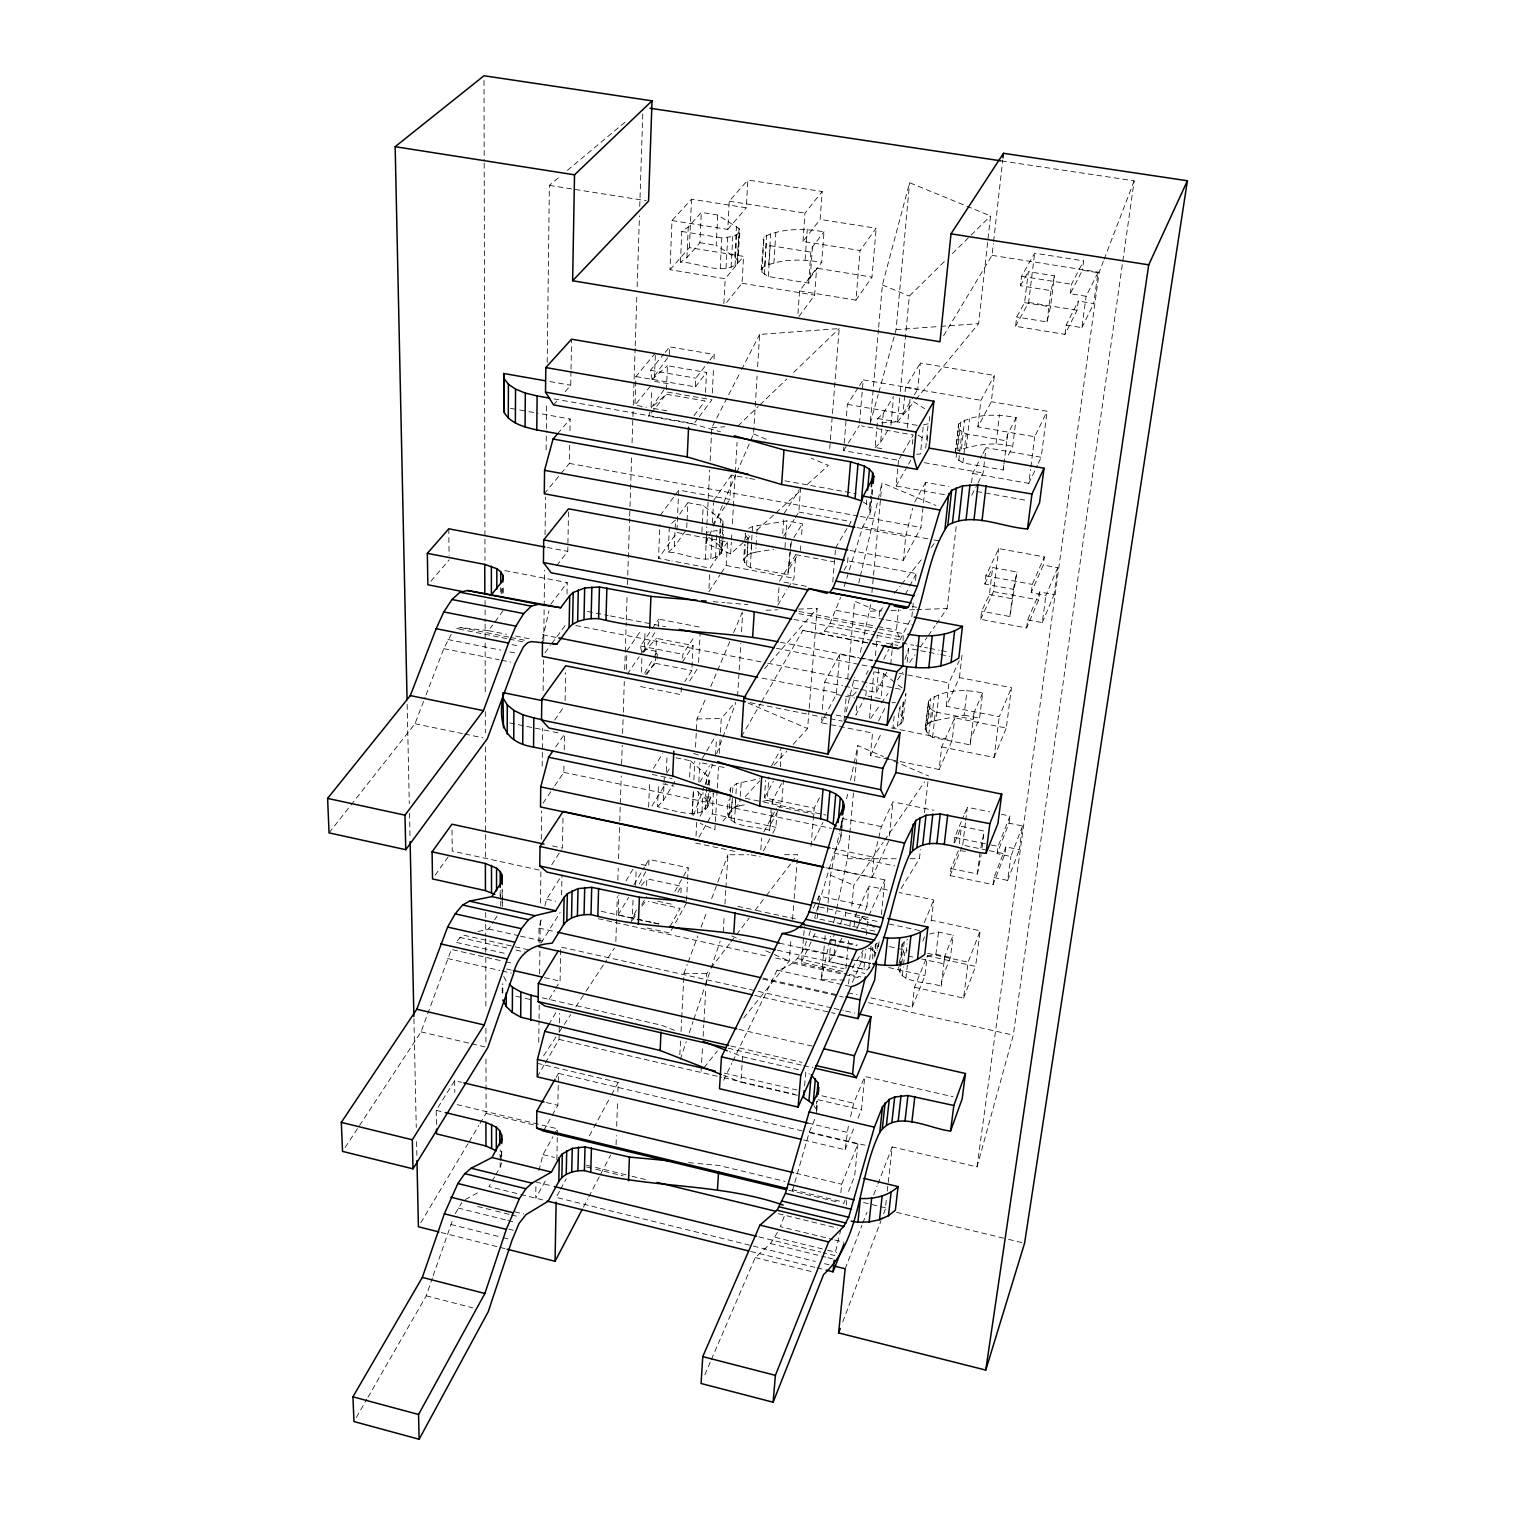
<?xml version="1.0" encoding="UTF-8"?>
<svg xmlns="http://www.w3.org/2000/svg" width="1515" height="1515" viewBox="0 0 1515 1515"><rect width="100%" height="100%" fill="white"/><g stroke="black" fill="none" stroke-linecap="round" stroke-linejoin="round"><path stroke-width="0.75" stroke-dasharray="5 3.75" d="M500.158 896.463L500.177 889.665M500.707 592.1L500.726 587.593M495.708 1174.901L500.196 1167.08L500.196 1162.781M500.196 1160.623L500.234 1149.847M500.707 906.084L500.707 901.539M500.707 899.266L500.726 890.176M501.314 593.766L501.332 586.987M501.541 1156.191L501.56 1149.09M502.147 902.599L502.166 889.002M502.866 593.35L502.866 586.589M501.73 1156.399L501.749 1149.942M502.204 993.045L502.222 983.917M502.317 906.671L502.336 902.126M502.336 899.853L502.355 890.782M503.075 592.498L503.075 587.971M502.81 993.082L502.828 983.936M872.735 959.033L872.773 947.405M903.148 640.58L903.224 633.649L875.367 628.308M535.893 1186.643L535.761 1198.251L546.877 1177.988M538.867 942.065L539.018 928.07L541.953 916.973M542.522 639.084L548.998 610.829M538.753 1042.339L539.018 1021.091M539.056 1018.743L539.226 1004.578M539.605 973.88L539.965 945.549M539.984 943.182L540.287 919.586M540.495 903.054L540.893 870.008M541.272 839.31L541.631 810.98M542.181 766.135L542.654 728.355M543.128 690.594L543.506 659.896M543.734 641.015L544.605 570.189M545.059 534.776L545.514 496.996M546.101 449.785L546.347 430.904M546.366 428.537L546.688 402.573M547.199 362.445L549.377 185.379L560.19 176.365M556.876 1159.77L557.274 1137.632M557.312 1135.417L557.425 1128.789L457.208 1104.624M552.274 1115.191L557.861 1105.306L558.429 1073.359L804.938 1131.535M545.267 1063.038L559.035 1039.385L559.508 1013.346M555.702 988.443L560.077 981.133L560.683 946.951L756.042 990.867M561.629 895.005L561.97 875.045M562.993 818.308L562.463 848.116L550.949 845.616M554.755 785.812L563.826 772.347L563.978 763.371M564.224 749.906L564.508 734.188L555.437 747.331M565.095 700.593L565.606 672.736M567.008 594.013L567.216 582.593L504.703 570.549M556.706 565.644L567.784 551.384L568.504 511.18M544.283 493.776L569.356 463.401L569.697 444.69M569.943 430.677L570.151 418.992L540.325 413.671M565.152 391.646L570.757 385.246L571.004 371.421M571.041 369.13L571.572 339.19M615.847 941.459L616.624 917.825M616.7 915.458L617.306 896.558M617.836 880.007L618.234 868.19M618.537 858.74L619.692 823.289M619.768 820.922L621.226 776.021M621.605 764.204L622.229 745.285M622.608 733.468L623.233 714.569M623.309 712.202L624.294 681.485M624.691 669.668L626.225 622.4M626.301 620.033L627.153 594.032M627.456 584.582L627.683 577.499M627.759 575.132L629.615 518.414M629.691 516.047L629.918 508.945M629.994 506.597L631.603 456.962M632.058 442.778L633.213 407.327M633.289 404.959L634.065 381.326M634.141 378.958L635.145 348.242M635.221 345.874L636.83 296.239M637.133 286.789L639.444 215.888M639.747 206.438L642.909 109.535M659.025 923.961L618.196 914.946L618.859 894.911M626.282 669.251L626.812 653.249M655.408 353.052L635.921 376.534L634.974 405.187L651.374 384.98M616.075 1144.734L616.378 1135.511M616.7 1126.27L617.571 1100.856M617.893 1091.614L618.215 1082.373L538.488 1063.587M633.005 900.27L632.342 918.071L630.391 924.302M641.356 672.243L641.943 656.241M666.884 410.792L651.052 408.008L651.696 390.378M635.599 885.442L636.167 870.008M640.466 654.783L644.386 648.969L645.068 630.884M655.313 355.4L654.347 381.326L668.229 383.731M648.628 807.097L649.67 781.096M669.725 560.512L658.533 558.391L659.877 524.493M670.028 269.708L689.382 247.627L743.562 256.376L725.174 278.741L670.028 269.708L671.978 220.546L691.522 199.185L746.289 207.801L747.861 180.02L822.172 191.515L820.145 219.429L802.988 241.434L860.047 250.524L876.162 228.235L820.145 219.429M646.583 885.404L646.848 878.776L681.258 886.237L680.936 892.884M645.428 674.383L655.484 663.343L655.749 656.525M655.843 654.253L656.487 638.345L693.094 645.523L691.863 670.558L684.837 681.617M666.449 389.791L667.414 365.74L706.52 372.463L705.327 396.57M687.602 879.628L688.208 867.849L648.988 859.384L648.723 866.05L638.459 863.834M657.093 658.93L657.396 651.526L644.386 648.969M658.4 626.661L658.703 619.124L700.403 627.229M714.02 359.017L714.247 354.472L669.706 346.897L669.365 355.438L652.113 379.337L650.446 370.323L663.778 354.093M709.304 787.781C716.084 825.58 679.818 812.097 657.548 806.662L658.552 782.99M722.863 541.575L721.613 553.126C706.994 567.046 685.007 552.293 668.266 552.18L669.403 525.326M680.462 262.209L681.769 231.473L688.246 227.004L701.312 212.384L717.731 214.978L739.055 228.538L739.983 230.81L737.502 263.686C720.78 275.844 698.661 262.114 680.462 262.209L686.901 257.645L699.911 242.722L701.312 212.384M657.548 806.662L663.286 800.659L664.309 777.062M668.266 552.18L674.327 546.782L675.501 520.005L670.918 524.001M686.901 257.645L688.246 227.004M666.354 771.476L667.073 755.095M676.959 530.155L678.72 490.084L729.908 499.439L731.272 475.142L747.444 478.058M689.382 247.627L691.522 199.185M686.977 522.599L686.655 529.246L674.327 546.782M687.071 520.403L687.886 502.696L703.225 505.499L722.996 521.103L722.712 533.015M681.314 687.147L680.974 694.646L639.008 686.238M682.678 658.135L682.848 654.328L694.135 636.906M635.921 376.534L695.366 386.855L695.764 378.163L708.566 361.763M689.647 777.176L690.48 760.757L676.088 757.784M701.899 532.087L703.225 505.499M738.297 261.432L734.813 256.944L716.216 245.335L717.731 214.978M686.522 900.819L687.488 881.976M698.623 662.415L700.176 631.925M712.296 393.029L713.546 368.088M679.837 1054.762L680.557 1040.786M681.03 1031.469L681.617 1019.822M681.75 1017.493L684.004 973.255L687.261 964.468M692.071 815.089L693.264 791.644M693.87 779.922L694.817 761.174M695.536 747.103L696.976 718.981L706.142 697.392M749.868 536.518L730.666 553.903L705.933 543.412L706.179 538.677M706.293 536.329L706.785 526.86M706.899 524.493L709.683 470.123M710.156 460.674L711.842 427.59L740.513 371.705M692.336 813.991L693.548 790.3M705.365 559.168L706.501 536.764M720.212 268.685L721.784 237.874L732.768 236.492L736.726 234.939L739.983 230.81M696.01 836.034L696.749 822.039M697.468 813.328L698.604 791.815M698.851 781.967L699.854 762.5M709.702 574.621L708.793 591.948L719.966 574.943M710.819 558.618L712.107 533.981M712.41 522.845L713.451 502.715M723.867 303.72L725.174 278.741M726.026 268.288L727.654 237.495M671.978 220.546L727.768 229.428L729.245 201.211L747.861 180.02M701.956 811.889L702.998 792.534M715.591 557.35L717.031 530.496L706.729 532.276M731.12 267.246L732.768 236.492M708.395 804.295L705.422 798.632L705.687 793.917M706.198 784.505L706.71 775.074L690.48 760.757M722.371 550.513L719.17 545.324L720.25 525.288M720.382 523.073L720.61 518.622M734.813 256.944L736.46 226.379M705.441 809.786L706.615 788.292M719.284 555.475L720.382 535.344M720.496 533.11L720.742 528.621M735.059 265.674L736.726 234.939M707.638 801.378L708.016 794.296M708.547 784.865L708.925 777.801L706.71 775.074M721.538 547.843L722.144 536.689M722.276 534.473L722.996 521.103M737.369 259.141L739.055 228.538M707.657 807.173L708.698 788.292M721.613 553.126L722.219 541.953M737.502 263.686L739.187 232.988M709.437 785.414L708.925 777.801M722.996 539.359L723.488 530.42M698.964 837.208L712.22 813.896L713.395 793.103L700.082 816.263M715.516 755.587L716.462 738.449M721.216 573.049L726.196 565.493L727.522 541.953L676.864 532.504L658.533 558.391M726.575 302.489L742.047 283.248L743.562 256.376M701.104 1071.294L702.581 1045.71M703.111 1036.393L703.774 1024.765M703.907 1022.455L705.895 987.553M706.028 985.242L706.691 973.596L709.531 969.884M717.163 790.357L714.91 829.766L700.233 823.403M717.296 788.046L718.489 767.177M719.284 753.258L720.345 734.718M720.477 732.408L721.254 718.489L735.173 702.524M730.666 553.903L731.328 542.275M731.461 539.946L731.859 532.977M732.389 523.679L735.173 474.82M735.305 472.51L737.048 442.266M771.987 812.57L769.658 830.277C749.679 824.33 719.076 829.652 729.226 799.522M791.36 541.499L787.876 574.715L750.247 567.633L746.592 565.36L743.676 560.039L744.622 544.377M744.755 542.143L745.285 533.185L745.569 542.597M761.174 269.916L763.996 236.965C781.835 227.856 804.598 228.519 823.99 231.795L821.736 262.322L810.241 277.681L808.65 283.097L768.294 276.525L761.931 272.264L762.14 267.682C779.752 258.421 802.477 259.008 821.736 262.322M728.923 817.57L730.363 793.879M730.382 792.364L730.647 788.065L736.593 783.539L759.64 778.691M744.357 562.766L745.437 544.832M761.931 272.264L763.996 236.965M723.223 932.236L724.227 915.799M724.946 904.057L725.799 889.987M725.931 887.639L727.939 854.763L748.846 854.744M737.597 696.199L740.816 643.269M741.517 631.774L742.634 613.348M736.745 472.585L753.561 433.953L757.083 376.099M757.633 366.838L759.621 334.436L839.196 328.566L829.5 451.243M728.317 814.578L731.556 809.161L731.991 802.06M732.559 792.629L732.995 785.546M743.676 560.039L747.065 555.134L747.615 546.195M747.747 543.961L748.296 535.041M764.753 265.731L766.628 235.052M731.006 820.391L732.465 796.701M746.592 565.36L748.24 538.431L745.986 535.874M764.374 274.518L766.268 243.688L763.03 239.143M731.556 809.161L735.135 807.135L736.593 783.539M747.065 555.134L750.853 553.335L752.519 526.557L786.834 520.876L802.42 523.736L801.435 537.086M768.768 264.216L770.68 233.575M734.415 822.853L735.873 799.125M750.247 567.633L751.629 545.173M768.294 276.525L770.226 245.638L766.268 243.688M735.135 807.135L739.661 805.791L740.115 798.727M740.267 796.36L741.157 782.213M750.853 553.335L755.682 552.161L755.947 547.691M756.099 545.457L756.667 536.537M756.799 534.322L757.367 525.402M773.9 263.269L775.832 232.647M797.307 1095.326L740.854 1082.165L742.596 1056.75L729.472 1051.656M760.814 849.82L761.628 838.117M819.52 797.704L814.18 808.158L764.412 797.799L765.624 780.452M778.975 587.763L777.782 605.148L787.061 589.789M782.725 533.602L783.823 517.903M797.969 313.719L799.56 290.918L816.604 268.174L871.977 277.131L876.162 228.235M802.988 241.434L804.938 213.104L822.172 191.515M762.651 801.321L767.234 800.431L768.881 776.911M784.959 547.54L786.834 520.876M805.147 259.652L807.268 229.163M769.658 830.277L771.192 808.688M787.876 574.715L790.849 543.582M808.65 283.097L810.847 252.153L812.438 246.85L823.99 231.795M772.593 803.954L772.896 799.655L783.501 779.941L781.778 803.461L779.657 807.438M810.241 277.681L812.438 246.85M772.783 833.212L775.907 827.304L776.911 813.404M780.301 766.704L781.57 749.527M788.217 587.877L794.03 578.294L795.735 554.679L833.97 561.8M795.337 517.619L798.841 512.032L800.621 487.66M798.954 316.502L814.634 295.141L816.604 268.174M800.45 550.418L800.791 545.968M743.714 1018.004L789.258 961.04L790.887 940.247M792.534 919.435L793.993 900.933M794.182 898.622L797.288 859.327M793.216 744.301L807.609 728.582L809.029 710.516M809.218 708.263L817.096 608.443L798.519 609.087M842.776 971.361L801.511 962.214L803.537 937.615M803.726 935.38L804.446 926.441M811.055 846.203L814.18 808.158M888.718 759.261L870.386 755.549L872.526 733.071L821.206 722.769L821.584 718.261M822.323 709.266L824.539 682.242L839.764 654.328L872.204 660.635M832.777 582.082L834.841 557.047M835.03 554.774L835.39 550.21M901.936 454.5L898.547 460.352L843.59 450.637L846.26 418.254M846.449 415.924L847.396 404.372L858.342 387.404M799.56 290.918L855.956 300.159L860.047 250.524M817.21 918.223L818.536 902.694M818.725 900.478L819.104 896.047L866.959 906.368L868.966 886.086L887.468 890.044M824.444 716.69L836.337 694.4L839.764 654.328M848.021 557.577L847.453 564.319L844.139 570.076M859.497 423.253L863.209 379.867L917.787 389.185L920.344 362.994L994.37 375.455L991.34 401.721L977.876 426.908L1034.707 436.737L1047.111 411.228L991.34 401.721M804.598 1085.819L805.791 1071.919L809.408 1073.927M844.84 980.053L821.282 979.675L824.558 942.519M824.766 940.209L825.164 935.55M827.209 912.333L827.815 905.364M828.023 903.054L830.466 875.178L839.272 833.534M844.044 720.875L846.317 695.063M847.756 678.625L854.574 601.152L879.552 611.757L879.117 616.378M870.405 421.151L878.454 329.569M878.662 327.202L882.374 284.934L909.606 182.709L990.564 215.944L978.652 323.604L915.496 400.017M844.177 586.57L862.755 526.879L870.67 511.237L866.372 504.003L866.769 499.363M816.585 1112.9L816.339 1101.462M840.958 826.565L841.564 819.729M869.515 507.544L870.557 495.954M846.449 965.377L829.065 961.533L831.072 939.149L834.86 934.338M881.749 448.629L875.121 447.474L877.715 418.5L883.283 413.349L893.585 396.532M816.282 1110.306L817.115 1101.007M841.885 923.961L814.597 918.014L833.951 853.059L840.598 839.367L842.226 821.092M869.724 514.835L871.39 496.219M871.598 493.89L872.015 489.231M816.793 1110.571L817.627 1101.291M843.173 817.039L840.598 839.367M870.67 511.237L871.92 497.299M872.129 494.988L872.754 488M829.065 961.533L834.102 955.075L835.731 937.198M856.732 705.839L855.899 715.042L864.838 697.658M875.121 447.474L880.651 442.229L881.863 428.897M882.071 426.681L883.283 413.349M836.583 908.943L847.434 858.74L849.593 835.182M849.82 832.833L853.494 792.762M854.593 780.982L855.88 766.836M856.108 764.488L857.831 745.626L883.567 756.667M860.387 652.34L870.841 604.201M871.92 592.535L881.995 482.831L935.948 505.499M878.833 392.215L896.085 329.645L909.606 182.709M845.351 916.386L845.749 911.954L843.836 916.102M865.822 695.726L866.675 686.598M890.934 425.147L893.377 398.729M845.938 968.502L848.552 940.758M849.858 926.896L850.502 919.946M851.809 906.084L853.778 885.271L883.169 842.34M869.534 718.072L873.89 671.846M875.424 655.673L877.374 634.861M881.56 422.818L897.467 421.852L900.099 393.9M900.308 391.571L909.322 296.088L945.796 260.107M848.608 983.917L849.442 975.092M854.157 925.684L855.028 916.594L857.812 910.496M860.615 689.363L876.409 692.469L878.624 669.27M944.394 494.666L896.085 486.012L898.547 460.352M847.396 404.372L902.959 413.974L905.497 387.423L920.344 362.994M859.27 923.942L859.933 917.295M874.723 671.903L883.472 673.607L881.048 698.737L868 696.161M907.22 427.988L910.004 399.354M852.358 982.345L861.543 961.571L862.622 950.625M890.763 664.233L892.108 650.465M892.335 648.174L893.017 641.299L899.91 642.625M912.371 444.16L912.825 439.558M840.844 1192.741L841.696 1184.238L857.926 1144.052L807.23 1132.084M803.745 1139.943L845.105 1149.734L848.419 1125.531M866.334 934.982L866.978 928.43M867.186 926.233L868.057 917.503L842.643 912.011M825.959 867.754L871.996 877.545L874.004 857.263L881.389 826.622L892.903 801.871L933.997 810.336M876.996 635.391L900.062 639.822L896.444 630.107L898.509 609.409M850.067 550.437L903.357 560.304L905.705 536.499L912.579 508.377M848.627 965.85L863.853 969.202L865.841 949.053M871.068 946.099L868.815 968.483L863.853 969.202M894.134 716.235L892.979 727.768L897.486 726.348L902.845 721.67L903.281 718.792L899.531 713.148L900.232 706.255M923.146 427.192L920.457 453.951L916.708 454.292M874.212 955.719L875.348 944.527L878.567 942.273L878.113 946.742M897.486 726.348L899.361 707.903M925.703 448.27L927.956 425.98M876.087 943.75L875.178 952.67L870.027 948.049M927.199 440.998L927.862 434.351M929.225 421.056L929.68 416.625M857.926 1144.052L854.63 1176.189L847.434 1194.218M857.982 1118.24L861.41 1109.832L864.819 1076.483L953.105 1096.784M881.37 914.662L884.93 879.931L824.728 867.11M889.438 835.901L892.903 801.871M900.857 724.265L903.451 698.926M907.182 662.282L908.602 648.401L926.858 651.904M913.242 603.122L911.841 616.757L900.062 639.822M915.552 580.378L916.253 573.56L846.715 560.607M903.357 560.304L920.969 527.466L923.279 504.912M923.506 502.658L925.589 482.357L948.845 486.523M878.53 946.667L879.211 939.982M902.145 715.875L903.792 699.797M902.845 721.67L905.894 693.51L905.459 696.351M900.346 958.484C890.441 985.186 926.063 980.451 941.156 986.284L944.697 956.438L953.143 935.191L938.543 932.028L929.661 933.979M925.248 729.113L928.6 700.915C942.652 689.211 965.472 688.984 982.648 692.98L979.58 718.186L970.964 737.975L970.187 744.888L932.577 737.369L928.752 734.908L925.248 729.113L928.6 700.915M955.17 453.269L958.654 423.992C974.675 413.292 997.798 414.087 1016.205 417.553L1012.702 446.338L1006.869 458.022M899.74 966.57L900.724 957.632M900.952 955.397L902.164 944.205L907.561 939.3M955.51 452.947L958.654 423.992M900.024 972.857L900.516 968.388M900.762 966.134L902.164 944.205M926.233 732.086L928.998 706.691L927.994 703.755M958.086 426.51L959.203 429.124L956.06 458.155L962.934 462.927L1003.252 470.029L1007.437 434.824L1016.205 417.553M901.785 963.824L904.228 941.478M925.835 726.253L927.975 723.716L930.74 698.396M960.889 421.795L957.745 450.694C975.016 444.406 994.711 441.717 1012.702 446.338M902.353 975.887L903.319 966.93M903.565 964.676L904.796 953.465L902.467 950.454M928.752 734.908L931.536 709.512L928.998 706.691M958.787 460.693L961.968 431.642L959.203 429.124M906.084 952.708L907.068 943.769M927.975 723.716L931.46 721.708L934.244 696.408M961.438 448.951L964.601 420.072M905.913 978.501L907.39 965.055M932.577 737.369L935.38 711.955L931.536 709.512M962.934 462.927L966.134 433.858L961.968 431.642M901.103 888.548L919.435 858.721L920.457 849.517M924.529 812.741L928.335 778.274M936.384 623.972L947.121 608.538L956.476 523.963M931.46 721.708L936.024 720.382L938.827 695.12M966.267 447.834L969.486 418.973M1003.252 470.029L1003.934 463.874M1007.437 434.824L1006.755 440.903L966.134 433.858M886.237 1200.335L885.196 1209.614L881.863 1218.439M887.279 1191.036L892.221 1146.912L977.005 1166.891L1013.289 1035.124L1134.167 180.834L1000.847 160.836M943.599 335.743L992.041 255.353L993.348 243.763M993.613 241.434L1002.703 160.268M870.784 997.874L912.238 1007.134L914.492 987.25L927.275 955.832L975.584 966.381L980.186 930.759L931.403 920.249L929.68 924.396M900.175 761.572L939.13 769.468L941.667 746.933L954.791 717.845L1006.301 728.033L1011.49 687.696L959.449 677.584L946.288 706.236L999.237 716.671L1011.49 687.696M946.288 706.236L948.92 682.962L959.279 660.673M971.551 482.812L972.611 473.456L981.909 455.579M977.876 426.908L980.906 400.282L994.37 375.455M982.648 692.98L974.031 712.58L973.255 719.436L935.38 711.955M941.156 986.284L942.008 978.841L950.435 957.461L953.143 935.191M944.697 956.438L943.845 963.843L921.688 958.995M912.238 1007.134L925.002 975.546L927.275 955.832M931.403 920.249L933.732 899.948L899.039 892.524M939.13 769.468L952.215 740.134L954.791 717.845M959.449 677.584L962.101 654.594M977.951 483.096L983.102 473.04L986.038 447.645L1041.184 457.265L1047.111 411.228M927.085 956.249L935.91 954.28L938.543 932.028M936.024 720.382L964.089 715.137L967.062 689.931M996.113 443.44L999.502 414.693M1022.549 825.959L1010.865 856.505L997.116 853.646L1009.028 823.175L1022.549 825.959L1019.311 849.65L1005.884 846.866L1004.956 853.911L993.064 884.665L950.132 875.594L950.984 868.493L958.597 850.104L965.358 851.525M954.033 842.795L954.677 837.378L963.71 815.865M1057.735 567.708L1045.937 595.376L1031.223 592.63L1043.286 565.057L1057.735 567.708L1054.061 594.656L1039.707 591.986L1038.646 599.997L1026.602 627.986L980.66 619.294L981.625 611.208L989.409 594.505L992.666 567.5L1016.963 571.988L1009.861 616.529L981.625 611.208M1009.861 616.529L1013.289 589.297L984.864 584.014L985.848 575.795L998.745 548.582L1044.365 556.914L1043.286 565.057M1097.939 272.681L1086.122 296.277L1070.272 293.74L1082.411 270.219L1097.939 272.681L1093.735 303.568L1078.32 301.087L1077.089 310.272L1064.969 334.379L1015.58 326.293L1016.679 316.995L1024.594 302.659L1028.325 271.677L1054.459 275.825L1050.52 306.844L1047.035 321.956L1016.679 316.995M1054.459 275.825L1050.993 290.653L1020.409 285.748L1021.546 276.279L1034.631 253.175L1083.642 260.883L1082.411 270.219M970.187 744.888L974.031 712.58M959.374 843.628L961.457 826.357L984.182 831.072L981.72 850.502M962.726 845.105L965.434 822.853M965.699 820.619L967.309 807.268L989.768 811.87M980.66 619.294L993.518 591.57L998.745 548.582M1015.58 326.293L1028.647 302.432L1034.631 253.175M950.984 868.493L977.364 874.041L980.091 852.32M1047.035 321.956L1050.993 290.653M914.492 987.25L963.578 998.12L968.123 962.177L980.186 930.759M941.667 746.933L994.067 757.443L999.237 716.671M972.611 473.456L1028.799 483.399L1030.56 469.404M1030.863 467.056L1034.707 436.737M993.064 884.665L993.991 877.564L1005.884 846.866M997.116 853.646L998.063 846.412L1009.975 816.017L1000.998 814.18M1026.602 627.986L1027.662 619.881L1039.707 591.986M1031.223 592.63L1032.302 584.392L1044.365 556.914M1064.969 334.379L1066.181 325.062L1078.32 301.087M1070.272 293.74L1071.522 284.252L1083.642 260.883M1009.028 823.175L1009.975 816.017M993.991 877.564L1007.645 880.423L1010.865 856.505M1027.662 619.881L1042.282 622.646L1045.937 595.376M1066.181 325.062L1081.899 327.638L1086.122 296.277M977.005 1166.891L1099.151 272.283L1103.318 261.394M977.364 874.041L981.171 854.82M980.792 848.021L984.182 831.072M839.764 831.224L842.207 819.653M846.601 798.841L847.567 794.22M850.502 780.339L857.831 745.626M1013.289 589.297L1016.963 571.988M821.282 979.675L828.194 947.727M828.686 945.455L830.656 936.327M833.629 922.635L836.091 911.235M771.874 804.238L772.896 799.655M858.797 582.953L859.838 578.389M860.369 576.117L881.995 482.831M840.844 1229.423L834.651 1255.499L823.156 1252.678M846.222 711.747L854.403 677.47M850.559 1116.612L853.74 1103.223L864.819 1076.483M538.904 1170.603L543.033 1154.619L553.013 1136.723M709.702 780.698L706.729 786.134M544.87 905.875L546.612 899.228L559.622 878.757M870.197 423.499L878.208 394.449M697.847 418.519L693.624 424.124L648.78 416.189L649.916 412.099M792.402 1190.809L809.294 1132.046L815.657 1117.275M874.591 957.177L878.359 944.167M729.738 790.925L730.647 788.065M905.004 659.442L908.602 648.401M810.355 930.892L808.934 935.191L856.884 945.682M680.235 1059.515L686.276 1041.657M689.287 1032.719L693.056 1021.546M693.813 1019.311L704.38 988.064M705.119 985.829L710.402 970.187M711.16 967.952L720.212 941.156M367.975 1397.228L426.245 1295.817L432.381 1277.978M433.157 1275.744L452.928 1219.064M761.553 701.881L802.855 630.448L819.35 633.403L824.33 631.225L830.031 623.328L840.617 597.478M500.196 1167.08L501.711 1162.857M345.117 1147.48L421.056 1031.867L451.356 949.432L503.624 961.305M688.075 962.271L697.828 935.948M701.085 927.18L706.785 911.822M711.671 898.66L727.939 854.763M693.491 815.354L704.267 786.702M705.1 784.486L712.561 764.658M716.709 753.618L735.798 702.922M842.757 1321.913L881.048 1220.635M784.202 1216.431L780.32 1226.658L832.455 1239.403M1007.645 880.423L1019.311 849.65M963.578 998.12L975.584 966.381M350.912 805.128L414.996 723.716L425.166 697.222M426.018 695.006L443.8 648.628L451.205 634.425M1104.151 259.216L1134.167 180.834M845.162 1268.775L861.978 1225.256M862.811 1223.078L867.016 1212.189M873.738 1194.786L877.09 1186.094M877.943 1183.916L892.221 1146.912M845.181 1199.861L843.722 1203.516L840.011 1201.244L789.448 1189.029M845.105 1149.734L854.555 1126.63M732.862 1061.182L777.081 970.149C792.307 967.081 802.382 955.567 806.472 941.118M922.824 940.985L924.548 936.838M950.132 875.594L961.817 847.283M924.302 922.616L933.732 899.948M994.067 757.443L1006.301 728.033M954.677 842.586L961.457 826.357M964.601 813.725L967.309 807.268M1042.282 622.646L1054.061 594.656M710.724 686.598L729.946 641.281M733.62 632.645L742.767 611.056M704.816 1374.806L710.421 1361.796M711.349 1359.618L755.265 1257.602L770.548 1243.569L777.725 1231.979M705.933 543.412L712.467 528.394M713.414 526.235L735.817 474.725M868.985 915.42L884.93 879.931M856.789 928.865L859.554 922.73M860.482 920.684L864.194 912.503M865.122 910.458L866.959 906.368M871.996 877.545L888.964 840.446M858.74 908.47L868.966 886.086M834.102 955.075L838.893 944.621M839.859 942.519L841.772 938.334M839.973 924.415L842.87 918.185M984.864 584.014L992.666 567.5M801.511 962.214L812.192 939.698M813.157 937.652L815.108 933.562M1028.799 483.399L1037.377 465.313M1038.324 463.287L1041.184 457.265M813.252 908.205L816.168 902.126M817.153 900.099L819.104 896.047M723.602 1080.233L731.84 1063.284M503.037 610.583L494.06 623.309M870.386 755.549L881.578 732.824M1081.899 327.638L1093.735 303.568M878.643 720.78L885.783 706.445M814.028 840.276L822.929 822.494M455.257 1213.61L461.867 1202.55M876.409 692.469L886.654 672.3M741.574 369.622L759.621 334.436M971.759 495.178L976.91 485.122M883.756 659.271L888.888 649.291M889.93 647.284L893.017 641.299M636.47 910.079L632.342 918.071L636.433 912.92M982.932 453.591L986.038 447.645M866.163 674.44L868.152 670.615M639.387 883.908L646.64 870.027M583.389 1207.171L587.744 1198.857M588.824 1196.774L599.732 1175.962M600.811 1173.879L610.621 1155.15M905.307 594.524L908.583 588.237M909.682 586.135L916.253 573.56M763.446 850.919L771.741 835.182M763.863 831.886L776.381 808.404M771.211 823.346L778.596 809.427M821.206 722.769L823.365 718.716M559.527 1191.245L556.194 1197.399L815.354 1261.408M560.626 1189.18L566.174 1178.916M589.43 1135.777L592.744 1129.622M593.861 1127.558L610.469 1096.746M611.568 1094.701L618.215 1082.373M764.412 797.799L773.408 781.267M771.571 765.851L781.721 747.368M914.719 502.09L925.589 482.357M686.409 903.167L669.819 933.051L645.731 927.71M554.111 1134.735L557.425 1128.789M670.141 926.423L680.159 908.413L648.25 901.406M543.374 1131.023L551.176 1117.18M677.887 892.202L681.258 886.237M1020.409 285.748L1028.325 271.677M674.838 891.483L688.208 867.849M896.085 486.012L907.409 466.222M908.527 464.234L910.799 460.276M556.157 1077.335L558.429 1073.359M356.328 1417.51L366.8 1399.254M494.572 1176.852L488.966 1186.624L518.547 1193.934M741.498 736.574L760.379 703.926M903.073 452.549L913.28 434.957L861.562 425.923M632.664 920.363L636.111 914.435M641.83 904.55L646.413 896.653M537.219 1076.843L544.112 1065.007M699.93 782.1L709.512 765.776M618.196 914.946L628.63 897.24M835.579 547.938L851.108 521.596L798.841 512.032M644.595 673.209L652.738 659.404M653.912 657.434L657.396 651.526M548.733 1024.651L556.365 1011.774M633.99 884.798L644.367 867.205M645.523 865.254L648.988 859.384M625.922 880.972L632.91 869.25M702.278 758.447L716.709 734.15M902.959 413.974L913.223 396.816M914.359 394.904L917.787 389.185M420.81 1222.719L467.965 1143.768M469.158 1141.742L478.835 1125.55M480.047 1123.524L486.088 1113.411L485.974 1056.675M643.212 651.999L654.897 632.513M549.112 999.408L554.604 990.28M663.286 800.659L675.008 781.229M880.651 442.229L888.642 428.934M651.923 806.113L665.843 783.198M789.448 568.409L798.007 554.414M666.676 773.199L670.198 767.423M779.43 581.249L795.735 554.679M852.188 968.123L863.19 950.227M653.457 768.332L662.812 753.258M436.415 1124.471L436.187 1110.325L454.67 1080.668L461.545 1082.297M541.177 942.917L560.152 912.447M793.822 537.541L802.42 523.736M843.59 450.637L847.207 444.842M848.419 442.91L859.308 425.526M783.596 536.234L794.163 519.475M689.685 680.879L697.146 669.081M784.126 513.415L799.352 489.648M551.744 864.705L561.27 849.953M682.507 661.96L693.094 645.523M859.554 385.53L863.209 379.867M478.077 931.517L488.644 928.96L493.473 921.631M494.666 919.794L497.09 916.139M543.639 1055.766L557.785 1034.234M559.073 1032.283L562.936 1026.413M564.224 1024.462L570.663 1014.671M575.814 1006.85L584.809 993.139M586.097 991.189L606.682 959.885M607.97 957.916L614.408 948.144M646.754 674.535L655.806 660.881M727.522 541.953L710.043 568.125L671.959 560.929M543.09 803.12L553.448 787.724M627.38 674.156L639.16 656.715M641.64 651.961L640.466 645.977L650.882 630.638M652.189 628.725L658.703 619.124M626.888 650.958L641.375 629.861M884.514 840.389L924.586 781.835M712.296 525.099L724.871 506.768M726.121 504.931L729.908 499.439M855.956 300.159L871.977 277.131M870.652 718.451L880.045 704.967M881.389 703.036L888.093 693.397M897.486 679.894L902.864 672.187M909.568 662.547L914.927 654.821M920.287 647.113L927.01 637.474M928.335 635.543L935.058 625.903M713.584 500.48L731.272 475.142M554.604 720.098L563.713 707.088M651.052 408.008L665.577 387.461M435.146 875.197L449.595 854.782M679.629 514.229L687.886 502.696M660.237 515.441L673.455 497.337M674.762 495.519L678.72 490.084M545.002 652.776L550.362 645.504M551.706 643.686L566.477 623.688M699.248 416.644L711.936 399.827L667.888 392.139L648.78 416.189M550.74 604.296L567.216 582.593M694.022 415.583L705.119 400.964L666.278 394.184L652.738 406.474M710.952 968.028L729.435 943.883M730.855 942.027L735.116 936.44M736.536 934.585L749.319 917.863M755.019 910.439L764.961 897.429M766.382 895.573L790.546 863.986M791.966 862.13L797.648 854.706L781.38 854.725M695.366 386.855L706.52 372.463M709.986 359.945L714.247 354.472M329.058 832.871L349.454 806.965M456.716 628.649L460.806 627.57L488.284 630.638L492.621 625.146M641.887 906.065L645.958 900.914M704.058 1067.62L717.277 1051.069M879.552 611.757L883.965 606.246M894.267 593.407L900.156 586.078M901.633 584.241L922.218 558.581M931.043 547.578L935.456 542.067M641.375 885.593L646.848 878.776M665.274 352.294L669.706 346.897M897.467 421.852L914 401.835M528.508 949.81L463.249 935.077L455.428 942.197L505.271 953.484M557.634 433.669L570.151 418.992M430.885 581.211L449.141 559.849M727.768 229.428L746.289 207.801M764.545 668.797L817.096 608.443M553.524 404.922L558.145 399.638M869.894 966.854L867.053 970.036L853.286 966.987M852.888 695.631L858.191 689.742M722.901 821.054L738.884 803.594M745.266 796.625L759.659 780.926M774.032 765.226L786.834 751.27M643.648 652.226L656.487 638.345M952.424 253.573L990.564 215.944M737.975 425.98L758.22 406.493M759.905 404.884L786.891 378.902M793.633 372.406L839.196 328.566M756.837 530.212L774.298 514.399M776.04 512.827L800.469 490.69M807.438 484.364L828.383 465.408L811.283 458.212M652.113 379.337L667.414 365.74M567.386 170.343L624.975 122.223M465.351 1199.501L479.138 1191.983M748.713 528.337L752.519 526.557M923.374 424.958L928.184 423.764M739.661 805.791L744.263 804.901M755.682 552.161L773.692 549.32M891.994 702.808L895.517 702.392M896.085 329.645L938.561 326.539M940.91 326.369L978.652 323.604M711.842 427.59L724.909 426.776M766.003 610.242L777.612 609.825M870.197 611.208L881.863 610.791M891.18 610.469L900.497 610.147M909.833 609.825L914.492 609.674M916.821 609.598L947.121 608.538M696.976 718.981L721.254 718.489M847.434 858.74L898.528 858.721M910.155 858.721L919.435 858.721M684.004 973.255L706.691 973.596M713.148 601.663L724.681 602.648M726.992 602.837L747.747 604.599M688.605 1162.63L695.612 1163.293M697.942 1163.501L719 1165.49L785.092 1181.397M729.245 201.211L804.938 213.104M549.377 185.379L646.261 200.7M992.041 255.353L1099.151 272.283M1021.546 276.279L1071.522 284.252M681.769 231.473L721.784 237.874M770.226 245.638L810.847 252.153M699.911 242.722L716.216 245.335M1028.647 302.432L1077.089 310.272M1024.594 302.659L1050.52 306.844M742.047 283.248L814.634 295.141M905.497 387.423L980.906 400.282M650.446 370.323L695.764 378.163M877.715 418.5L917.711 425.45M549.945 381.591L570.757 385.246M637.285 405.584L646.469 407.194M924.358 462.662L983.102 473.04M553.941 398.899L688.795 422.742L720.572 431.832M510.498 408.349L517.372 409.58M519.683 409.997L526.557 411.209M528.849 411.626L538.033 413.254M976.758 491.485L1027.946 500.613M784.903 480.842L856.164 493.682M749.755 478.475L756.705 479.725M569.356 463.401L858.096 516.009M860.425 516.426L920.969 527.466M862.755 526.879L931.763 539.51M934.073 539.927L938.675 540.76M857.092 527.599L905.705 536.499M985.848 575.795L1032.302 584.392M993.518 591.57L1038.646 599.997M989.409 594.505L1013.554 599.012M726.196 565.493L794.03 578.294M784.013 582.12L806.87 586.438M912.106 606.436L916.632 607.288M547.18 547.483L567.784 551.384M836.091 610.337L883.699 619.427M885.972 619.843L913.185 625.032M798.916 611.454L875.556 626.112M877.867 626.547L896.444 630.107M798.765 613.632L873.038 627.854M830.031 623.328L875.651 632.077M877.924 632.513L903.016 637.323M793.917 619.427L874.685 634.936M902.22 643.061L913.734 645.276M916.045 645.731L927.559 647.947M929.869 648.382L939.073 650.162M941.383 650.598L948.295 651.923M824.33 631.225L884.04 642.72M886.351 643.174L897.827 645.39M929.149 652.359L938.277 654.101M940.55 654.556L949.678 656.317M819.35 633.403L870.292 643.231M872.602 643.686L879.552 645.011M802.855 630.448L870.102 643.439M872.413 643.875L881.692 645.674M780.376 642.265L858.948 657.529M861.259 657.983L872.81 660.218M587.498 611.454L608.159 615.488M610.45 615.942L651.791 623.991M654.101 624.445L665.577 626.68M776.494 648.306L859.838 664.555M862.149 664.99L869.099 666.354M899.02 673.247L948.92 682.962M575.738 625.506L765.492 662.775M767.802 663.229L851.127 679.591M853.437 680.046L867.319 682.773M869.629 683.227L904.341 690.045M640.466 645.977L682.848 654.328M824.539 682.242L842.586 685.803M844.84 686.238L858.361 688.908M964.089 715.137L979.58 718.186M542.578 634.747L556.441 637.493M762.121 678.152L838.382 693.245M847.624 695.063L854.555 696.427M836.337 694.4L843.211 695.764M845.522 696.218L854.687 698.036M655.484 663.343L691.863 670.558M488.284 630.638L506.559 634.274M515.706 636.073L529.398 638.8M460.806 627.57L508.623 637.058M510.915 637.512L524.569 640.22M459.007 629.104L507.014 638.648M509.305 639.103L523.016 641.83M511.975 644.614L518.85 645.977M836.147 715.08L845.408 716.917M891.388 727.976L952.215 740.134M447.91 639.538L500.821 650.124M510.025 651.961L514.627 652.87M750.152 702.657L810.089 714.663M812.381 715.118L819.312 716.5M821.603 716.955L842.359 721.121M443.8 648.628L499.136 659.745M501.446 660.199L510.669 662.055M891.009 759.716L897.884 761.117M509.703 722.901L550.797 731.366M553.089 731.84L559.944 733.241M702.146 762.973L727.2 768.124M414.996 723.716L462.473 733.582M464.726 734.055L482.812 737.805M652.17 774.449L658.817 775.832M661.032 776.305L672.13 778.596M954.677 837.378L988.935 844.518M991.208 844.991L998.063 846.412M767.234 800.431L781.778 803.461M745.342 798.254L761.477 801.624M763.787 802.098L826.054 815.089M842.189 818.441L881.389 826.622M777.422 806.453L814.35 814.161M964.941 845.559L987.174 850.199M989.39 850.673L1004.956 853.911M662.926 783.918L673.872 786.19M563.826 772.347L831.318 828.364M712.22 813.896L775.907 827.304M832.341 848.457L874.004 857.263M833.951 853.059L894.721 865.917M695.65 843.041L734.927 851.411M751.08 854.858L760.322 856.827M819.539 907.012L840.333 911.5M855.028 916.594L877.734 921.518M889.078 923.98L920.855 930.854M844.158 924.453L875.992 931.384M737.805 906.349L753.826 909.852M756.118 910.345L762.992 911.841M765.283 912.333L788.16 917.332M790.451 917.825L797.307 919.321M935.91 954.28L950.435 957.461M927.559 953.314L968.123 962.177M539.113 870.046L452.228 851.051L452 828.686M889.4 946.591L907.087 950.454M657.756 901.198L671.183 904.133M831.072 939.149L857.32 944.887M908.394 956.079L912.825 957.044M868.284 948.182L877.431 950.189M779.335 943.125L847.661 958.181M856.77 960.188L870.424 963.199M861.543 961.571L870.614 963.559M888.737 967.555L925.002 975.546M803.196 949.034L849.101 959.147M851.392 959.658L869.761 963.692M546.612 899.228L555.721 901.236M601.303 911.31L635.467 918.866M637.758 919.359L651.431 922.389M653.704 922.881L660.54 924.396M777.517 950.246L850.994 966.475M797.761 958.597L843.969 968.824M853.21 970.869L864.762 973.425M598.198 918.715L766.401 956.003M775.623 958.048L847.036 973.861M849.347 974.372L860.861 976.929M792.97 963.161L842.586 974.164M844.84 974.675L860.615 978.16M777.081 970.149L851.26 986.663M847.775 992.742L856.979 994.787M539.018 928.07L555.191 931.687M762.954 978.141L839.14 995.185M762.784 979.088L843.211 997.078M868.493 1002.741L1013.289 1035.124M488.644 928.96L518.13 935.588M520.403 936.1L543.071 941.194M758.333 991.378L831.868 1007.93M834.178 1008.441L843.363 1010.505M845.654 1011.016L854.858 1013.081M754.697 995.374L835.087 1013.478M459.481 937.312L506.919 948.03M515.952 950.075L524.985 952.102M505.896 961.817L512.714 963.37M506.711 968.975L511.161 969.998M544.51 977.592L560.077 981.133M447.569 958.522L499.931 970.471M502.204 970.982L511.312 973.066M739.055 1029.367L815.184 1046.77M542.332 997.855L661.316 1025.182L674.554 1030.314M515.99 996.207L522.883 997.798M525.175 998.328L532.068 999.919M730.931 1045.994L802.098 1062.375M728.128 1048.228L801.359 1065.102M803.651 1065.632L812.816 1067.734M742.596 1056.75L799.447 1069.874M724.227 1073.093L796.947 1090.005M821.944 1095.818L853.74 1103.223M559.035 1039.385L721.67 1077.279M723.962 1077.809L794.977 1094.36M817.892 1099.701L861.41 1109.832M421.056 1031.867L469.385 1043.248M471.676 1043.778L485.482 1047.035M807.874 1123.07L846.828 1132.216M809.294 1132.046L864.97 1145.188M546.385 1102.56L557.861 1105.306M795.848 1173.235L841.696 1184.238M863.569 1202.531L886.294 1208.004M486.088 1113.411L533.981 1124.944M896.634 1212.379L1006.301 1238.815M1008.573 1239.365L1024.576 1243.228M788.804 1190.26L839.14 1202.418M436.187 1110.325L442.967 1111.972M543.033 1154.619L554.452 1157.403M586.438 1165.187L593.274 1166.853M595.565 1167.421L629.823 1175.754M632.096 1176.303L645.807 1179.655M586.551 1166.986L593.388 1168.652M595.679 1169.22L623.063 1175.886M778.274 1213.704L801.094 1219.272M803.386 1219.821L837.625 1228.154M834.727 1239.971L843.798 1242.186M775.131 1237.319L825.315 1249.648M827.588 1250.216L836.716 1252.451M535.95 1182.003L552.047 1185.961M758.826 1236.846L820.865 1252.11M770.548 1243.569L825.656 1257.147M827.947 1257.715L832.549 1258.851M824.52 1263.68L829.103 1264.798M520.819 1194.502L543.563 1200.126M750.72 1251.447L814.748 1267.298M817.021 1267.866L823.895 1269.551M755.265 1257.602L812.192 1271.729M514.797 1211.811L523.792 1214.045M477.642 1206.489L493.417 1210.428M495.689 1210.996L509.21 1214.367M511.464 1214.935L518.225 1216.621M458.098 1208.004L505.593 1219.878M507.847 1220.446L514.645 1222.132M508.737 1229.12L513.282 1230.256M450.826 1224.461L500.783 1237.035M503.056 1237.622L509.873 1239.327M441.168 1232.528L504.95 1248.625M426.245 1295.817L472.699 1307.824M693.624 753.409L700.176 755.644M723.507 1075.366L740.854 1082.165M882.374 284.934L909.322 296.088M753.561 433.953L766.382 439.35M885.707 757.576L928.6 775.964M748.088 703.055L807.609 728.582M830.466 875.178L853.778 885.271M731.745 935.948L740.267 939.66M765.832 950.814L772.214 953.617M774.335 954.545L789.258 961.04M913.659 401.683L924.623 408.69M863.077 501.882L866.372 504.003M918.109 435.089L925.381 439.805M708.812 537.389L719.17 545.324M883.472 673.607L896.52 683.625M898.376 685.045L902.088 687.905M861.865 916.594L868.796 922.73M870.519 924.245L875.727 928.847M697.373 791.417L705.422 798.632M813.991 1105.59L815.714 1108.412M503.719 976.455L506.313 981.379M499.704 1154.449L501.541 1158.558M407.175 704.456L409.296 803.707M409.505 813.176L410.073 839.159M413.917 1018.781L416.265 1127.501M416.568 1141.685L416.871 1155.869M448.8 528.792L449.084 555.399M454.67 1080.668L454.803 1092.372M846.658 1200.638L846.658 1205.05M484.024 80.484L484.175 160.836M484.194 163.203L484.933 536.67M484.933 539.037L484.989 560.304M485.065 600.489L485.084 607.572M485.084 609.939L485.103 621.756M485.103 624.123L485.141 640.675M485.141 643.042L485.255 695.044M485.292 711.577L485.33 732.862M485.349 747.047L485.52 832.133M485.539 834.5L485.576 860.501M485.69 912.503L485.709 921.953M485.709 924.32L485.728 936.137M485.747 938.505L485.766 955.037M485.785 957.404L485.879 1009.407M485.917 1028.325L485.955 1042.49"/><path stroke-width="1.5" d="M445.221 1112.521L485.917 1122.35L496.333 1127.217L496.314 1150.832L485.955 1145.965L436.566 1133.902L436.49 1129.186M496.541 890.782L496.56 868.152L485.387 863.512L432.078 851.847L432.514 878.927L485.444 890.631L494.856 894.38M496.806 588.975L496.825 568.712L484.762 564.413L427.344 553.354L427.855 584.771L462.037 591.456M499.723 1144.999L499.742 1130.815L496.333 1127.217M500.177 887.411L500.215 871.561L496.56 868.152M500.726 583.086L500.745 571.818L496.825 568.712M501.579 1141.988L501.598 1134.905L499.742 1130.815M502.185 884.476L502.204 875.405L500.215 871.561M502.885 582.063L502.904 575.302L500.745 571.818M501.768 1143.484L501.598 1134.905M502.923 697.052C498.056 724.151 505.101 742.483 533.545 747.084L672.679 775.983L759.697 806.075L820.562 818.782L827.36 820.751L836.204 825.959M545.324 380.776L503.7 373.485L504.306 412.705C510.991 423.954 524.91 427.173 536.783 429.919L687.223 456.962L781.645 484.497L847.68 496.428L861.429 500.821L864.478 466.128L850.597 461.791L783.994 449.955L734.207 435.714M503.491 727.844L502.923 692.601L542.029 700.555M504.306 412.705L503.7 373.485M721.329 1074.514L660.161 1050.482L520.687 1017.171L512.335 1012.418L506.237 1006.547L506.275 992.817M507.184 733.98L507.298 704.967L503.567 698.888M508.282 418.121L508.415 384.299L504.381 378.958M512.335 1012.418L512.468 987.231L509.4 984.314M513.736 739.472L513.888 710.402L507.298 704.967M515.365 423.007L515.536 389.109L508.415 384.299M520.687 1017.171L520.876 991.965L512.468 987.231M522.713 743.941L522.94 714.834L513.888 710.402M525.08 427.022L525.326 393.086L515.536 389.109M530.78 1020.485L531.026 995.26L520.876 991.965M533.545 747.084L533.848 717.959L522.94 714.834M536.783 429.919L537.124 395.926L525.326 393.086M903.11 642.909L902.864 666.07L896.88 671.77L889.229 703.282L887.051 725.231L845.408 716.917M786.512 1189.711L543.374 1131.023L536.613 1128.031L536.821 1111.12L555.02 1079.324M548.733 1024.651L544.756 1031.355L537.446 1059.44L537.219 1076.843L801.454 1139.394M725.837 1047.698L545.116 1006.074L538.147 1001.623L538.355 983.5L558.334 950.795M801.227 927.653L546.991 872.091L539.776 865.974L540.022 846.506L563.125 811.415L822.418 866.618M552.861 751.08L548.6 757.254L540.741 786.891L540.495 806.965L823.649 867.262M844.669 721.576L899.986 732.635L895.895 772.574L884.343 797.079L549.017 728.052L541.537 720.023L541.802 699.04L565.72 665.767L745.532 701.748M542.503 641.243L542.313 656.412L745.91 697.052M791.606 618.972L551.176 572.784L543.449 562.557L543.715 539.889L568.542 508.813L844.385 560.19M557.634 433.669L553.051 439.028L544.567 470.332L544.283 493.776L847.756 550.002M545.514 392.139L545.817 367.558L571.572 339.19L933.884 401.229L929.093 448.08L917.105 469.385L553.524 404.922L545.514 392.139L913.564 457.038L917.105 469.385M507.222 1249.212L555.058 1261.294L556.119 1202.134M833.705 1265.934L845.162 1268.775L838.609 1332.916L985.754 1370.09L1024.576 1243.228L1187.4 180.758L1003.479 153.299L951.003 233.84L939.963 341.765L572.632 280.748L574.526 174.812L652.018 100.842L484.005 75.75L395.169 146.69L407.062 699.722M501.768 1139.185L492.015 1157.536L471.184 1168.216L464.783 1173.652L457.852 1183.518L444.349 1213.818L422.325 1277.429L352.938 1396.811L353.98 1421.562L419.125 1439.25L488.19 1311.82L512.146 1239.895L519.153 1223.268L526.027 1214.613L548.108 1201.262L558.827 1181.473L559.262 1157.763L562.292 1153.9L572.253 1148.389L585.036 1146.931L629.426 1157.062L669.895 1160.869M564.11 897.334L555.702 910.742L491.921 896.596L469.517 901.141L462.624 905.023L455.144 913.848L447.607 927.085L416.795 1009.236L341.311 1122.388L342.541 1151.4L412.989 1168.841L487.792 1047.566L513.585 973.577C517.997 953.768 531.954 944.584 552.142 943.22L563.599 924.642L564.11 897.334L567.349 893.736L578.01 888.623L591.702 887.354L639.387 897.24L684.723 901.311M569.716 595.698L560.683 607.723L467.586 590.509L460.087 592.232L451.981 599.504L443.8 611.927L436.168 628.687L410.3 695.593L327.6 798.405L329.058 832.871L405.755 849.688L487.319 738.752L515.289 662.983L523.433 646.886L527.58 642.739L531.405 641.584L556.819 644.235L569.11 627.494L569.716 595.698L573.2 592.479L584.676 587.99L599.448 587.006L650.92 596.399L696.995 600.3M558.827 1181.473L561.838 1177.591L562.292 1153.9M563.599 924.642L566.818 921.006L567.349 893.736M569.11 627.494L572.575 624.237L573.2 592.479M561.838 1177.591L566.231 1174.39L566.724 1150.699M566.818 921.006L571.534 918.014L572.083 890.763M572.575 624.237L577.651 621.567L578.294 589.865M566.231 1174.39L571.723 1172.061L572.253 1148.389M571.534 918.014L577.404 915.855L578.01 888.623M577.651 621.567L583.976 619.673L584.676 587.99M571.723 1172.061L577.916 1170.754L578.484 1147.101M577.404 915.855L584.051 914.681L584.695 887.468M583.976 619.673L591.115 618.669L591.873 587.025M783.217 1205.107C718.792 1182.533 649.575 1188.877 584.411 1170.584L585.036 1146.931M779.335 943.125C717.826 925.438 652.662 931.479 591.001 914.568L591.702 887.354M778.066 641.811C718.886 629.596 657.51 633.213 598.633 618.631L599.448 587.006M590.774 1171.531L591.437 1147.878M597.838 915.514L598.595 888.301M606 619.559L606.871 587.915M652.018 100.842L648.572 201.059L572.632 280.748M628.517 1180.734L629.426 1157.062M638.345 924.491L639.387 897.24M649.708 628.1L650.92 596.399M660.161 1050.482L660.995 1032.075M672.679 775.983L673.815 751.232M687.223 456.962L688.586 427.306M811.226 1074.911L818.005 1082.903L817.949 1091.709L809.18 1111.877L785.414 1193.347L777.1 1210.201L759.943 1225.124L702.752 1356.626L701.085 1383.498L773.123 1402.227L823.592 1274.551C862.736 1238.153 857.339 1177.572 879.779 1132.33C895.876 1108.791 929.812 1128.997 950.568 1131.042L962.158 1098.867L965.453 1073.51L867.413 1051.164L856.297 1077.752L815.089 1068.264M717.599 761.591L761.704 776.608L823.043 789.258C831.697 791.36 842.832 795.564 844.215 805.62L834.083 828.307L811.926 902.334C808.177 918.62 801.056 931.876 782.251 933.486L721.481 1056.826L719.492 1088.698L798.102 1107.086L851.26 986.663C868.341 982.193 874.931 965.831 879.704 950.681C891.085 918.866 895.592 884.665 909.871 853.93C928.733 831.394 963.313 852.188 986.057 853.343L997.912 823.516L1001.718 794.125L895.895 772.574M1044.043 468.23L1031.961 494.004L977.989 484.895L962.612 485.842L951.647 490.292L940.039 510.044L917.389 586.305L908.356 607.231L906.008 608.31L890.29 604.03L808.65 588.577L743.884 698.169L741.498 736.574L827.947 754.129L884.003 646.11L898.073 648.59L902.429 646.261C926.366 609.769 923.506 561.156 947.841 525.25C972.592 511.388 1001.926 527.372 1027.511 528.924L1039.574 502.696L1044.043 468.23L929.093 448.08M717.485 1189.142L718.583 1171.947M733.79 933.089L735.097 912.674M752.652 636.868L754.243 611.984M759.697 806.075L761.704 776.608M781.645 484.497L783.994 449.955M820.562 818.782L823.043 789.258M847.68 496.428L850.597 461.791M773.123 1402.227L775.396 1375.336L828.61 1241.94L843.798 1226.43L848.665 1217.227L874.401 1127.16L882.544 1106.726L889.267 1099.398L894.702 1097.012L907.94 1095.515L953.825 1105.495L965.453 1073.51M798.102 1107.086L800.791 1075.177L856.846 949.848C873.947 947.5 880.007 932.35 883.302 917.768L904.625 843.079L915.78 820.467L926.006 815.259L940.228 813.991L989.844 823.668L1001.718 794.125M827.947 754.129L831.205 715.61L890.29 604.03M804.2 1090.44L803.594 1097.39L813.119 1104.17L815.392 1078.661M827.36 820.751L829.898 791.228M855.066 498.246L858.039 463.59M808.991 1100.401L811.017 1077.241M833.193 823.611L835.788 794.049M838.098 822.588L840.333 797.553M867.603 490.103L869.44 469.252L864.478 466.128M816.755 1096.822L818.005 1082.903M841.98 815.165L843.211 801.492M871.39 486.675L872.64 472.756L869.44 469.252M842.851 814.237L843.268 809.654M818.251 1094.322L818.876 1087.353M843.798 810.184L844.215 805.62M873.17 483.361L873.795 476.392L872.64 472.756M826.167 1270.119L833.042 1271.824L834.197 1260.158M856.297 1077.752L852.585 1073.984L854.384 1055.728L870.936 1016.698L859.441 1014.122M839.689 1014.52L858.058 1018.648L859.914 999.824L865.406 976.91M884.343 797.079L880.688 789.637L882.791 768.408L899.986 732.635M913.564 457.038L916.026 432.04L933.884 401.229M867.413 1051.164L870.936 1016.698M876.522 962.082L874.685 979.997L858.058 1018.648M906.709 666.903L904.341 690.045L887.051 725.231M851.184 1221.185L857.907 1222.207L860.387 1198.516C873.795 1199.047 888.169 1196.244 898.092 1186.567L863.777 1178.367M884.76 965.377L887.601 938.05C901.671 938.561 916.802 936.478 927.9 927.085L924.775 954.317C910.477 966.286 890.271 967.043 872.716 963.692M915.874 667.717L919.207 635.846C934.035 636.338 949.924 635.107 962.442 626.358L958.806 658.059C933.903 674.724 902.107 666.089 875.121 660.673M857.907 1222.207L869.099 1221.942L871.655 1198.251M896.747 965.207L899.702 937.88M928.809 667.698L932.255 635.827M879.779 1132.33L882.544 1106.726M909.871 853.93L913.072 824.16M945.019 528.527L948.807 493.511M882.336 1128.296L885.12 1102.712M912.541 850.18L915.78 820.467M947.841 525.25L951.647 490.292M886.464 1124.963L889.267 1099.398M916.935 847.112L920.192 817.437M952.518 522.599L956.363 487.678M869.099 1221.942L879.514 1219.727L882.147 1196.055M907.902 963.199L910.932 935.891M940.796 665.975L944.318 634.141M891.862 1122.539L894.702 1097.012M922.711 844.916L926.006 815.259M958.73 520.724L962.612 485.842M1002.949 157.939L1003.479 153.299M898.187 1121.214L901.065 1095.686M929.49 843.722L932.842 814.085M966.059 519.74L969.979 484.895M879.514 1219.727L888.472 1215.712L891.161 1192.059M917.465 959.468L920.533 932.217M951.022 662.68L954.62 630.922M905.004 1121.024L907.94 1095.515M936.838 843.628L940.228 813.991M973.994 519.74L977.989 484.895M898.092 1186.567L895.365 1210.201L888.472 1215.712M911.879 1122.028L914.852 1096.5M944.243 844.613L947.689 814.975M982.023 520.706L986.095 485.861M950.568 1131.042L953.825 1105.495M986.057 853.343L989.844 823.668M1027.511 528.924L1031.961 494.004M985.754 1370.09L1148.73 264.841L1187.4 180.758M873.795 476.392L863.228 496.181L839.594 571.742L832.928 588.18L829.822 592.365L908.356 607.231M419.125 1439.25L418.557 1414.48L484.876 1293.488L506.332 1229.366L519.342 1198.763L525.932 1188.745L531.954 1183.177L551.422 1172.08L559.262 1157.763M412.989 1168.841L412.326 1139.791L484.213 1024.973L507.355 958.995L521.349 928.676L528.432 919.7L534.89 915.704L555.702 910.742M405.755 849.688L404.978 815.146L483.437 710.63L508.548 643.08L515.895 626.149L523.679 613.575L531.329 606.151L538.298 604.315L560.683 607.723M838.609 1332.916L840.276 1328.504M833.042 1271.824L843.988 1243.853M555.058 1261.294L582.29 1209.254M491.921 896.596L500.745 883.378L502.204 875.405M432.078 851.847L451.943 824.217L544.036 844.12M491.807 594.278L501.332 582.442L503.113 578.919L502.904 575.302M427.344 553.354L448.8 528.792L544.889 547.048M577.916 1170.754L584.411 1170.584M584.051 914.681L591.001 914.568M591.115 618.669L598.633 618.631M701.597 600.697L706.217 601.076M907.788 634.274L919.207 635.846M649.992 108.228L1000.847 160.836M883.397 937.406L887.601 938.05M395.169 146.69L574.526 174.812M951.003 233.84L1148.73 264.841M545.817 367.558L916.026 432.04M537.124 395.926L549.737 398.161M553.051 439.028L748.126 474.214M863.228 496.181L940.039 510.044M544.567 470.332L854.782 527.163M839.594 571.742L917.389 586.305M836.261 581.154L914.246 595.812M832.928 588.18L911.159 602.951M894.399 606.114L906.008 608.31M543.715 539.889L808.234 589.979M914.132 617.192L962.442 626.358M543.449 562.557L796.587 611M881.863 645.466L898.073 648.59M679.364 629.369L774.184 647.852M871.409 666.808L896.88 671.77M467.586 590.509L538.298 604.315M460.087 592.232L531.329 606.151M451.981 599.504L523.679 613.575M443.8 611.927L515.895 626.149M558.751 637.948L757.5 677.243M856.865 696.9L889.229 703.282M552.236 643.326L556.819 644.235M436.168 628.687L508.548 643.08M743.884 698.169L831.205 715.61M541.802 699.04L882.791 768.408M533.848 717.959L542.484 719.739M541.537 720.023L880.688 789.637M410.3 695.593L483.437 710.63M548.6 757.254L731.499 795.375M834.083 828.307L904.625 843.079M540.741 786.891L830.031 847.964M887.809 918.431L927.9 927.085M811.926 902.334L883.302 917.768M327.6 798.405L404.978 815.146M540.022 846.506L810.298 905.004M808.802 911.765L880.329 927.275M805.658 919.302L877.374 934.907M539.776 865.974L804.067 923.639M802.685 924.415L874.666 940.133M800.09 926.763L872.375 942.557M782.251 933.486L856.846 949.848M669.649 926.404L775.226 949.735M469.517 901.141L534.89 915.704M462.624 905.023L528.432 919.7M557.501 932.198L760.644 977.63M846.071 996.737L859.914 999.824M455.144 913.848L521.349 928.676M538.81 946.724L752.406 994.844M447.607 927.085L514.153 942.065M440.581 943.845L507.355 958.995M513.377 970.49L542.294 977.08M538.355 983.5L736.745 1028.836M824.406 1048.872L854.384 1055.728M531.026 995.26L537.806 996.813M538.147 1001.623L728.639 1045.464M815.865 1065.537L852.585 1073.984M721.481 1056.826L800.791 1075.177M544.756 1031.355L715.137 1070.991M416.795 1009.236L484.213 1024.973M809.18 1111.877L874.401 1127.16M537.446 1059.44L807.874 1123.07M463.836 1082.846L544.093 1102.011M536.821 1111.12L793.557 1172.686M788.349 1184.01L854.29 1199.899M536.613 1128.031L787.137 1188.48M785.414 1193.347L851.468 1209.311M782.422 1201.149L848.665 1217.227M779.581 1206.906L846.052 1223.06M777.1 1210.201L843.798 1226.43M657.226 1182.42L775.434 1211.205M492.015 1157.536L551.422 1172.08M341.311 1122.388L412.326 1139.791M759.943 1225.124L828.61 1241.94M554.339 1186.529L756.534 1236.278M471.184 1168.216L531.954 1183.177M464.783 1173.652L525.932 1188.745M547.199 1201.073L748.429 1250.879M457.852 1183.518L519.342 1198.763M450.864 1197.21L512.657 1212.625M444.349 1213.818L506.332 1229.366M438.895 1231.941L418.405 1226.771L416.966 1160.585M422.325 1277.429L484.876 1293.488M702.752 1356.626L775.396 1375.336M808.65 588.577L827.114 593.388M352.938 1396.811L418.557 1414.48M703.206 1041.449L727.295 1050.804M502.791 999.938L506.237 1006.547M410.111 841.526L413.879 1016.414M484.762 564.413L484.838 593.653M485.387 863.512L485.444 890.631M485.917 1122.35L485.955 1145.965M491.371 566.193L491.371 595.433M491.504 865.406L491.523 892.543M491.618 1124.319L491.636 1147.934"/></g></svg>
